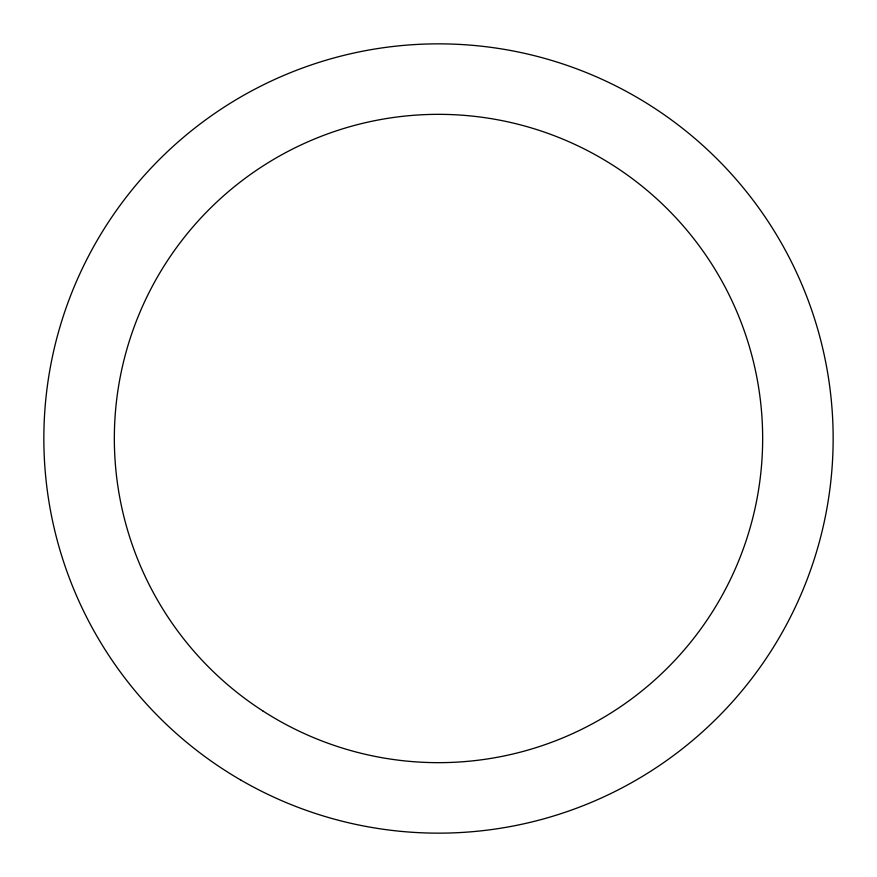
<?xml version="1.0" encoding="UTF-8"?>
<svg xmlns="http://www.w3.org/2000/svg" width="877" height="877" viewBox="0 0 877 877"><rect width="100%" height="100%" fill="white"/><g stroke="black" fill="none" stroke-linecap="round" stroke-linejoin="round"><path stroke-width="1.32" d="M241.175 780.278A394.65 394.65 0 0 0 833.15 438.5A394.65 394.65 0 0 0 241.175 96.722A394.65 394.65 0 0 0 241.175 780.278M262.848 710.94A324.15 324.15 0 0 0 762.266 454.407A324.15 324.15 0 0 0 290.397 150.153A324.15 324.15 0 0 0 262.848 710.94"/></g></svg>
